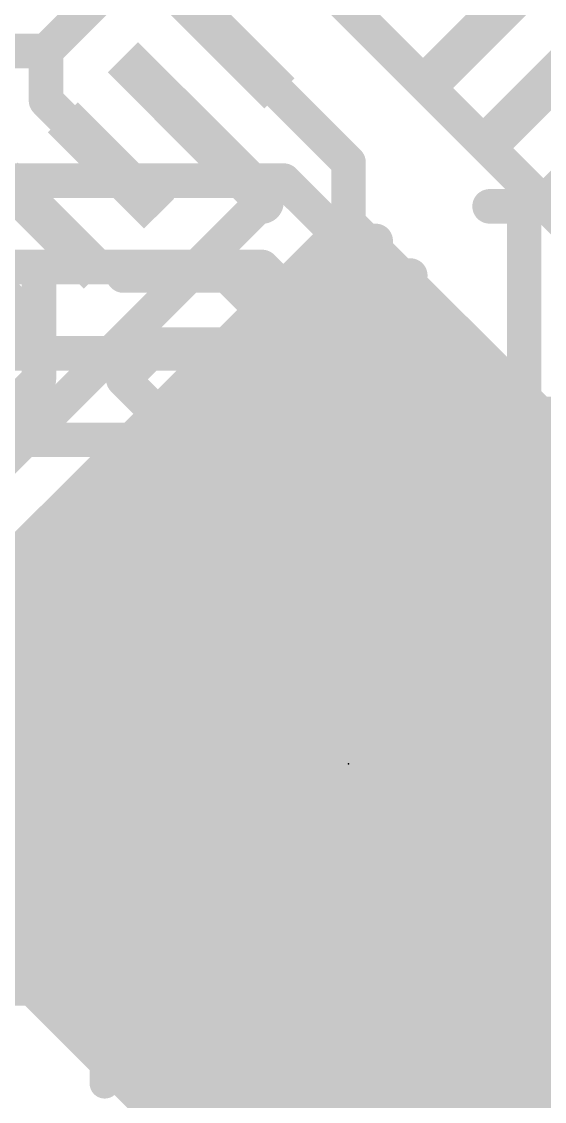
# Model space of a CAD drawing. Extents: x -0.1 to 35.7, y -0.1 to 17.9.
# Drawn here: x 17.51 to 20.58, y 7.16 to 13.51 of the extents above; entities that cross this region are included whole.
import ezdxf

# ---------------------------------------------------------------- set-up
doc = ezdxf.new("R2010")
doc.units = 0
for name, color, linetype in [('1', 12, 'CONTINUOUS'), ('16', 132, 'CONTINUOUS'), ('18', 110, 'CONTINUOUS'), ('22', 6, 'CONTINUOUS'), ('23', 40, 'CONTINUOUS')]:
    doc.layers.add(name, color=color, linetype=linetype)

# ---------------------------------------------------------------- blocks, each defined once
blk = doc.blocks.new('RECT')
blk.add_solid([(-0.5, -0.5), (0.5, -0.5), (-0.5, 0.5), (0.5, 0.5)])
blk = doc.blocks.new('ROUNDV')
at = {"const_width": 0.5}
blk.add_lwpolyline([(0, -0.25, 1), (0, 0.25, 1), (0, -0.25)], format="xyb", dxfattribs=at)

msp = doc.modelspace()

# ---------------------------------------------------------------- linework, layer by layer
at = {"layer": '1'}
for points, const_width in [([(17.653, 13.335), (18.542, 14.224)], 0.2032), ([(20.474, 13.0154), (20.955, 13.4964)], 0.2032), ([(18.7416, 13.369), (19.431, 12.6795)], 0.2032), ([(17.653, 13.0433), (17.653, 13.335)], 0.2032), ([(18.0345, 12.6619), (17.653, 13.0433)], 0.2032), ([(18.388, 13.0154), (18.923, 12.4804)], 0.254), ([(17.6809, 12.3083), (17.145, 12.8442)], 0.2032), ([(19.431, 12.6795), (19.431, 9.144)], 0.2032), ([(18.923, 12.4804), (18.923, 12.446)], 0.254), ([(18.923, 12.446), (15.748, 9.271)], 0.2032), ([(16.6026, 9.144), (19.431, 9.144)], 0.2032), ([(20.8452, 9.144), (19.431, 9.144)], 0.2032), ([(19.431, 9.0805), (19.431, 9.144)], 0.2032), ([(18.0975, 7.747), (19.431, 9.0805)], 0.2032)]:
    msp.add_lwpolyline(points, dxfattribs=dict(at, const_width=const_width))
for points, const_width in [([(18.7775, 13.4049, 1), (18.7056, 13.333)], 0.1016), ([(17.7038, 13.335, 1), (17.6022, 13.335)], 0.1016), ([(17.6171, 13.3709, 1), (17.6889, 13.2991)], 0.1016), ([(17.6889, 13.0792, 1), (17.6171, 13.0074)], 0.1016), ([(17.6022, 13.0433, 1), (17.7038, 13.0433)], 0.1016), ([(18.4329, 13.0603, 1), (18.3431, 12.9705)], 0.127), ([(20.4381, 13.0513, 1), (20.5099, 12.9795)], 0.1016), ([(19.4818, 12.6795, 1), (19.3802, 12.6795)], 0.1016), ([(19.3951, 12.6436, 1), (19.4669, 12.7155)], 0.1016), ([(17.9985, 12.6259, 1), (18.0704, 12.6978)], 0.1016), ([(18.9865, 12.4804, 1), (18.8595, 12.4804)], 0.127), ([(18.8781, 12.4355, 1), (18.9679, 12.5253)], 0.127), ([(18.8595, 12.446, 1), (18.9865, 12.446)], 0.127), ([(18.9589, 12.4101, 1), (18.8871, 12.4819)], 0.1016), ([(17.645, 12.2724, 1), (17.7168, 12.3442)], 0.1016), ([(19.431, 9.1948, 1), (19.431, 9.0932)], 0.1016), ([(19.4818, 9.144, 1), (19.3802, 9.144)], 0.1016), ([(19.431, 9.0932, 1), (19.431, 9.1948)], 0.1016), ([(19.3802, 9.144, 1), (19.4818, 9.144)], 0.1016), ([(19.4669, 9.0446, 1), (19.3951, 9.1164)], 0.1016), ([(19.3802, 9.0805, 1), (19.4818, 9.0805)], 0.1016), ([(18.0616, 7.7829, 1), (18.1334, 7.7111)], 0.1016)]:
    msp.add_lwpolyline(points, format="xyb", dxfattribs=dict(at, const_width=const_width))
at = {"layer": '16', "const_width": 0.2032}
for points in [[(18.161, 13.843), (17.653, 13.335)], [(20.701, 12.319), (19.2405, 13.7795)], [(17.653, 13.335), (16.891, 13.335)], [(16.5735, 12.573), (19.05, 12.573)], [(19.05, 12.573), (20.955, 10.668)], [(15.367, 12.065), (18.923, 12.065)], [(18.923, 12.065), (20.828, 10.16)], [(18.796, 11.557), (13.97, 11.557)], [(20.701, 9.652), (18.796, 11.557)], [(18.669, 11.049), (14.8934, 11.049)], [(18.669, 11.049), (20.5105, 9.2075)], [(12.954, 9.4615), (18.0975, 9.4615)], [(18.0975, 9.4615), (19.4945, 8.0645)], [(20.5105, 9.2075), (23.4315, 9.2075)], [(12.7, 9.017), (17.907, 9.017)], [(17.907, 9.017), (19.304, 7.62)], [(19.4945, 8.0645), (21.717, 8.0645)], [(19.304, 7.62), (20.32, 7.62)], [(20.32, 7.62), (21.336, 6.604)]]:
    msp.add_lwpolyline(points, dxfattribs=at)
at = {"layer": '16', "const_width": 0.1016}
for points in [[(17.6171, 13.3709, 1), (17.6889, 13.2991)], [(17.653, 13.2842, 1), (17.653, 13.3858)], [(19.0859, 12.6089, 1), (19.0141, 12.5371)], [(19.05, 12.5222, 1), (19.05, 12.6238)], [(18.9589, 12.1009, 1), (18.8871, 12.0291)], [(18.923, 12.0142, 1), (18.923, 12.1158)], [(18.8319, 11.5929, 1), (18.7601, 11.5211)], [(18.796, 11.5062, 1), (18.796, 11.6078)], [(18.7049, 11.0849, 1), (18.6331, 11.0131)], [(18.669, 10.9982, 1), (18.669, 11.0998)], [(18.1334, 9.4974, 1), (18.0616, 9.4256)], [(18.0975, 9.4107, 1), (18.0975, 9.5123)], [(20.5105, 9.2583, 1), (20.5105, 9.1567)], [(20.4746, 9.1716, 1), (20.5464, 9.2434)], [(17.9429, 9.0529, 1), (17.8711, 8.9811)], [(17.907, 8.9662, 1), (17.907, 9.0678)], [(19.4945, 8.1153, 1), (19.4945, 8.0137)], [(19.4586, 8.0286, 1), (19.5304, 8.1004)], [(19.304, 7.6708, 1), (19.304, 7.5692)], [(19.2681, 7.5841, 1), (19.3399, 7.6559)], [(20.3559, 7.6559, 1), (20.2841, 7.5841)], [(20.32, 7.5692, 1), (20.32, 7.6708)]]:
    msp.add_lwpolyline(points, format="xyb", dxfattribs=at)
at = {"layer": '22'}
for points, const_width in [([(20.667, 12.4216), (20.2603, 12.4216)], 0.2032), ([(20.4636, 11.2014), (20.4636, 12.4216)], 0.2032), ([(19.5905, 12.2183), (19.5905, 11.4048)], 0.2032), ([(17.611, 12.0149), (17.611, 11.4048)], 0.2032), ([(18.7173, 12.0149), (18.1072, 12.0149)], 0.2032), ([(18.9207, 11.8115), (18.7173, 12.0149)], 0.2032), ([(19.7939, 12.0149), (19.3871, 12.0149)], 0.2032), ([(18.7173, 11.6081), (18.9207, 11.8115)], 0.2032), ([(18.1072, 11.4048), (18.3106, 11.6081)], 0.2032), ([(18.3106, 11.6081), (18.7173, 11.6081)], 0.2032), ([(17.611, 11.4048), (17.4076, 11.2014)], 0.2032), ([(18.3106, 11.2014), (18.1072, 11.4048)], 0.2032), ([(19.5905, 11.4048), (19.3871, 11.2014)], 0.2032), ([(18.9207, 11.2014), (18.3106, 11.2014)], 0.2032), ([(20.667, 11.2014), (20.2603, 11.2014)], 0.2032), ([(20.3367, 10.2625), (19.6079, 10.2625)], 0.1778), ([(19.9723, 9.1694), (19.9723, 10.2625)], 0.1778), ([(17.4513, 9.8982), (17.2692, 9.716)], 0.1778), ([(17.8157, 9.8982), (17.4513, 9.8982)], 0.1778), ([(17.9979, 9.716), (17.8157, 9.8982)], 0.1778), ([(18.6207, 9.8982), (18.4385, 9.716)], 0.1778), ([(18.8029, 9.716), (18.6207, 9.8982)], 0.1778), ([(18.9851, 9.8982), (18.8029, 9.716)], 0.1778), ([(19.1673, 9.8982), (18.9851, 9.8982)], 0.1778), ([(19.1673, 9.1694), (19.1673, 9.8982)], 0.1778), ([(17.9979, 9.3516), (17.9979, 9.716)], 0.1778), ([(18.4385, 9.716), (18.4385, 9.1694)], 0.1778), ([(18.8029, 9.716), (18.8029, 9.1694)], 0.1778), ([(17.2692, 9.5338), (17.9979, 9.5338)], 0.1778), ([(17.8157, 9.1694), (17.9979, 9.3516)], 0.1778), ([(17.4513, 9.1694), (17.8157, 9.1694)], 0.1778), ([(17.9979, 7.2644), (17.9979, 8.3575)], 0.1778), ([(18.8029, 7.9932), (18.4385, 8.3575)], 0.1778), ([(18.4385, 8.3575), (18.4385, 7.2644)], 0.1778), ([(19.1673, 8.3575), (18.8029, 7.9932)], 0.1778), ([(19.1673, 7.2644), (19.1673, 8.3575)], 0.1778), ([(19.6079, 8.3575), (19.9723, 8.1753)], 0.1778), ([(19.9723, 8.1753), (20.3367, 7.811)], 0.1778), ([(17.9979, 7.811), (17.2692, 7.811)], 0.1778), ([(19.6079, 7.6288), (19.7901, 7.811)], 0.1778), ([(19.7901, 7.811), (20.3367, 7.811)], 0.1778), ([(20.3367, 7.811), (20.3367, 7.4466)], 0.1778), ([(19.6079, 7.4466), (19.6079, 7.6288)], 0.1778), ([(19.7901, 7.2644), (19.6079, 7.4466)], 0.1778), ([(20.3367, 7.4466), (20.1545, 7.2644)], 0.1778), ([(20.1545, 7.2644), (19.7901, 7.2644)], 0.1778)]:
    msp.add_lwpolyline(points, dxfattribs=dict(at, const_width=const_width))
for points, const_width in [([(20.2603, 12.4724, 1), (20.2603, 12.3708)], 0.1016), ([(20.5144, 12.4216, 1), (20.4128, 12.4216)], 0.1016), ([(19.6413, 12.2183, 1), (19.5397, 12.2183)], 0.1016), ([(17.6618, 12.0149, 1), (17.5602, 12.0149)], 0.1016), ([(18.1072, 12.0657, 1), (18.1072, 11.9641)], 0.1016), ([(18.7533, 12.0508, 1), (18.6814, 11.979)], 0.1016), ([(18.7173, 11.9641, 1), (18.7173, 12.0657)], 0.1016), ([(19.3871, 12.0657, 1), (19.3871, 11.9641)], 0.1016), ([(19.7939, 11.9641, 1), (19.7939, 12.0657)], 0.1016), ([(18.9566, 11.7756, 1), (18.8848, 11.8474)], 0.1016), ([(18.8848, 11.7756, 1), (18.9566, 11.8474)], 0.1016), ([(18.3106, 11.6589, 1), (18.3106, 11.5573)], 0.1016), ([(18.3465, 11.5722, 1), (18.2747, 11.6441)], 0.1016), ([(18.6814, 11.6441, 1), (18.7533, 11.5722)], 0.1016), ([(18.7173, 11.5573, 1), (18.7173, 11.6589)], 0.1016), ([(17.6469, 11.3689, 1), (17.5751, 11.4407)], 0.1016), ([(18.1431, 11.4407, 1), (18.0713, 11.3689)], 0.1016), ([(19.6264, 11.3689, 1), (19.5546, 11.4407)], 0.1016), ([(17.5602, 11.4048, 1), (17.6618, 11.4048)], 0.1016), ([(18.0713, 11.4407, 1), (18.1431, 11.3689)], 0.1016), ([(19.5397, 11.4048, 1), (19.6413, 11.4048)], 0.1016), ([(18.3106, 11.2522, 1), (18.3106, 11.1506)], 0.1016), ([(18.9207, 11.1506, 1), (18.9207, 11.2522)], 0.1016), ([(20.2603, 11.2522, 1), (20.2603, 11.1506)], 0.1016), ([(18.2747, 11.1655, 1), (18.3465, 11.2373)], 0.1016), ([(19.3512, 11.2373, 1), (19.423, 11.1655)], 0.1016), ([(20.4128, 11.2014, 1), (20.5144, 11.2014)], 0.1016), ([(19.6079, 10.307, 1), (19.6079, 10.2181)], 0.0889), ([(20.0168, 10.2625, 1), (19.9279, 10.2625)], 0.0889), ([(20.3367, 10.2181, 1), (20.3367, 10.307)], 0.0889), ([(17.4828, 9.8667, 1), (17.4199, 9.9296)], 0.0889), ([(17.8471, 9.9296, 1), (17.7843, 9.8667)], 0.0889), ([(17.8157, 9.8537, 1), (17.8157, 9.9426)], 0.0889), ([(18.6522, 9.9296, 1), (18.5893, 9.8667)], 0.0889), ([(18.6522, 9.8667, 1), (18.5893, 9.9296)], 0.0889), ([(18.9851, 9.9426, 1), (18.9851, 9.8537)], 0.0889), ([(19.0165, 9.8667, 1), (18.9537, 9.9296)], 0.0889), ([(19.2118, 9.8982, 1), (19.1229, 9.8982)], 0.0889), ([(19.1673, 9.8537, 1), (19.1673, 9.9426)], 0.0889), ([(18.0424, 9.716, 1), (17.9535, 9.716)], 0.0889), ([(17.9665, 9.6845, 1), (18.0293, 9.7474)], 0.0889), ([(18.4071, 9.7474, 1), (18.47, 9.6845)], 0.0889), ([(18.483, 9.716, 1), (18.3941, 9.716)], 0.0889), ([(18.7715, 9.7474, 1), (18.8344, 9.6845)], 0.0889), ([(18.8474, 9.716, 1), (18.7585, 9.716)], 0.0889), ([(18.7715, 9.6845, 1), (18.8344, 9.7474)], 0.0889), ([(17.9979, 9.4893, 1), (17.9979, 9.5782)], 0.0889), ([(18.0293, 9.3202, 1), (17.9665, 9.383)], 0.0889), ([(17.9535, 9.3516, 1), (18.0424, 9.3516)], 0.0889), ([(17.7843, 9.2008, 1), (17.8471, 9.138)], 0.0889), ([(17.8157, 9.125, 1), (17.8157, 9.2139)], 0.0889), ([(18.3941, 9.1694, 1), (18.483, 9.1694)], 0.0889), ([(18.7585, 9.1694, 1), (18.8474, 9.1694)], 0.0889), ([(19.1229, 9.1694, 1), (19.2118, 9.1694)], 0.0889), ([(19.9279, 9.1694, 1), (20.0168, 9.1694)], 0.0889), ([(18.0424, 8.3575, 1), (17.9535, 8.3575)], 0.0889), ([(18.47, 8.389, 1), (18.4071, 8.3261)], 0.0889), ([(18.483, 8.3575, 1), (18.3941, 8.3575)], 0.0889), ([(19.2118, 8.3575, 1), (19.1229, 8.3575)], 0.0889), ([(19.1987, 8.3261, 1), (19.1359, 8.389)], 0.0889), ([(19.6278, 8.3973, 1), (19.5881, 8.3178)], 0.0889), ([(20.0038, 8.2068, 1), (19.9409, 8.1439)], 0.0889), ([(19.9524, 8.1356, 1), (19.9922, 8.2151)], 0.0889), ([(18.7715, 8.0246, 1), (18.8344, 7.9617)], 0.0889), ([(18.7715, 7.9617, 1), (18.8344, 8.0246)], 0.0889), ([(17.9979, 7.7665, 1), (17.9979, 7.8554)], 0.0889), ([(19.7901, 7.8554, 1), (19.7901, 7.7665)], 0.0889), ([(19.8216, 7.7795, 1), (19.7587, 7.8424)], 0.0889), ([(20.3812, 7.811, 1), (20.2922, 7.811)], 0.0889), ([(20.3053, 7.7795, 1), (20.3681, 7.8424)], 0.0889), ([(20.3367, 7.7665, 1), (20.3367, 7.8554)], 0.0889), ([(19.5765, 7.6602, 1), (19.6394, 7.5973)], 0.0889), ([(19.6524, 7.6288, 1), (19.5635, 7.6288)], 0.0889), ([(19.6394, 7.478, 1), (19.5765, 7.4152)], 0.0889), ([(20.3681, 7.4152, 1), (20.3053, 7.478)], 0.0889), ([(19.5635, 7.4466, 1), (19.6524, 7.4466)], 0.0889), ([(20.2922, 7.4466, 1), (20.3812, 7.4466)], 0.0889), ([(17.9535, 7.2644, 1), (18.0424, 7.2644)], 0.0889), ([(18.3941, 7.2644, 1), (18.483, 7.2644)], 0.0889), ([(19.1229, 7.2644, 1), (19.2118, 7.2644)], 0.0889), ([(19.7901, 7.3089, 1), (19.7901, 7.2199)], 0.0889), ([(19.7587, 7.233, 1), (19.8216, 7.2958)], 0.0889), ([(20.1231, 7.2958, 1), (20.1859, 7.233)], 0.0889), ([(20.1545, 7.2199, 1), (20.1545, 7.3089)], 0.0889)]:
    msp.add_lwpolyline(points, format="xyb", dxfattribs=dict(at, const_width=const_width))
at = {"layer": '23'}
msp.add_point((19.431, 9.144), dxfattribs=at)

# ---------------------------------------------------------------- block references
at = {"layer": '1'}
for p, xscale, yscale, rotation in [((18.7416, 13.369), 0.8, 0.25, 315), ((20.1204, 13.369), 0.8, 0.25, 225), ((18.388, 13.0154), 0.8, 0.25, 315), ((20.474, 13.0154), 0.8, 0.25, 225), ((18.0345, 12.6619), 0.8, 0.25, 315), ((20.8275, 12.6619), 0.8, 0.25, 225), ((17.6809, 12.3083), 0.8, 0.25, 315), ((19.431, 9.144), 4.7, 4.7, 45), ((17.3274, 11.9547), 0.8, 0.25, 315)]:
    msp.add_blockref('RECT', p, dxfattribs=dict(at, xscale=xscale, yscale=yscale, rotation=rotation))
at = {"layer": '18', "xscale": 0.8001, "yscale": 0.8001}
for p in [(19.431, 9.144), (19.431, 9.144), (18.0975, 7.747), (18.0975, 7.747)]:
    msp.add_blockref('ROUNDV', p, dxfattribs=at)

doc.saveas('drawing.dxf')
